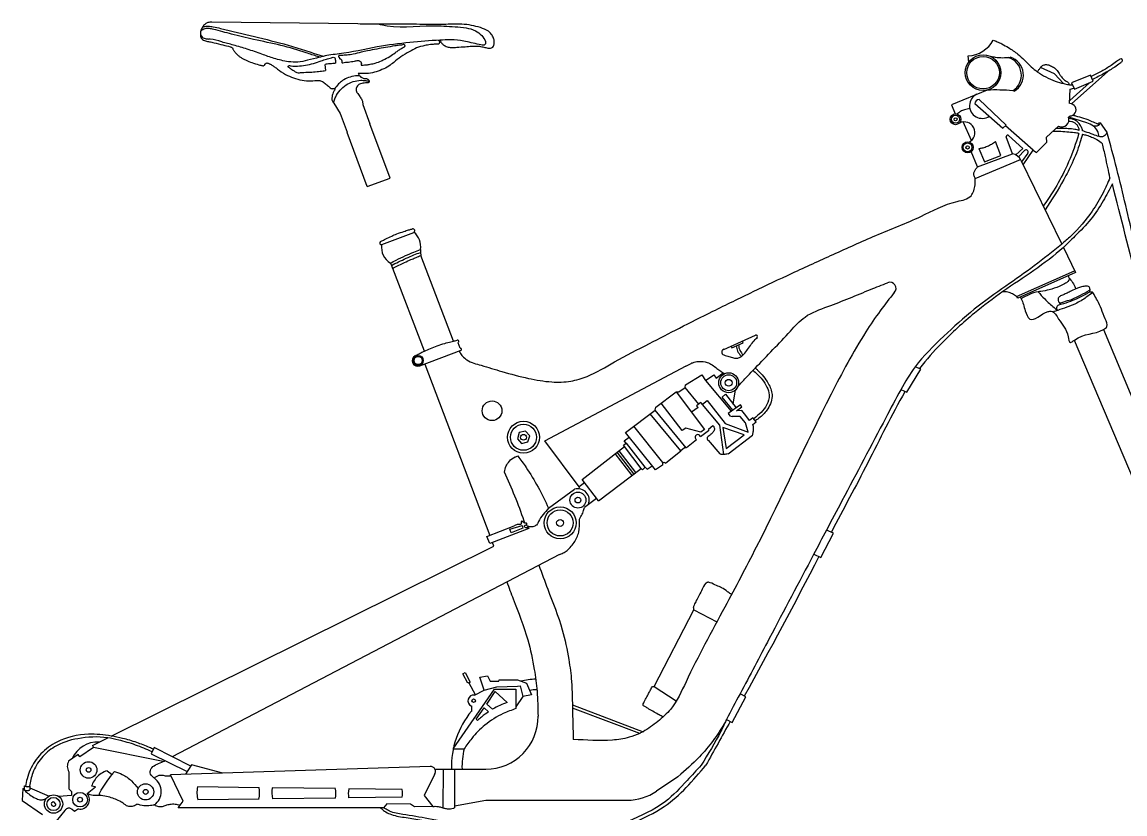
# Model space of a CAD drawing. Header units: millimetres. Extents: x -1429 to 1321, y -166 to 996.
# Drawn here: x -679 to 378, y 237 to 996 of the extents above; entities that cross this region are included whole.
import ezdxf

# ---------------------------------------------------------------- set-up
doc = ezdxf.new("R2010")
doc.units = ezdxf.units.MM
doc.layers.add('ceco.net 419 bike seat', color=7, linetype='Continuous')
doc.layers.add('ceco.net 419 frame', color=7, linetype='Continuous')

msp = doc.modelspace()

# ---------------------------------------------------------------- linework, layer by layer
at = {"layer": 'ceco.net 419 bike seat'}
for p, q in [((-348.3, 838.4), (-367.6, 890.1)), ((-326.3, 846.4), (-345.7, 898.4)), ((-348.3, 838.4), (-326.3, 846.4))]:
    msp.add_line(p, q, dxfattribs=at)
for points in [[(-357.5, 994.1), (-497.2, 996)], [(-388.9, 955.3), (-388.3, 949.4)], [(-380.5, 918.2), (-374.4, 908.3), (-367.7, 890.4)], [(-352.6, 916.8), (-345.7, 898.4)]]:
    msp.add_lwpolyline(points, dxfattribs=at)
for points in [[(-497.2, 996), (-499.1, 995.8), (-501.1, 995.4), (-503.6, 994), (-505.2, 992.6), (-506.1, 991.5), (-507.3, 989.4), (-508.2, 987), (-508.3, 985.1), (-507.9, 983.7), (-506.7, 981.6), (-504.7, 980.5), (-500.6, 979.6)], [(-278.8, 978.6), (-278.2, 977.5), (-277.1, 975.9), (-275.2, 974.1), (-271.6, 972.2), (-268, 971.6), (-262.5, 971.8), (-254.3, 972.3), (-247.9, 972.8), (-243, 972.9), (-238.6, 972.3), (-234.7, 971.4), (-232.7, 971), (-229.3, 971.1), (-227.8, 971.9), (-226.9, 973.6), (-226.5, 976.5), (-227, 979.6), (-228.7, 983.4), (-232.2, 987.1), (-239.9, 990.6), (-248.3, 992.8), (-257.7, 993.8), (-275.3, 993.7), (-291.7, 993.7), (-316.5, 993.9), (-339.5, 994), (-357.5, 994.1)], [(-508.2, 984.6), (-508.3, 984), (-508.3, 983.1), (-507.9, 981.6), (-506.9, 979.8), (-505.4, 978.6), (-503.5, 977.8), (-499.6, 977.1), (-495.2, 976.1), (-486.7, 974), (-479.8, 972.2), (-478.9, 971.9), (-478.3, 971.7), (-477.8, 971.3), (-477.5, 970.9), (-477.2, 970.3), (-477.1, 969.9), (-476.9, 969.5), (-476.3, 968.6), (-475.4, 967.3), (-473.6, 965.4), (-472, 963.9), (-470, 962.3), (-467.3, 960.6), (-464.5, 959.3), (-459, 957.1), (-452.2, 955), (-450.2, 954.5), (-449.4, 954.3), (-448.5, 954.1), (-447.8, 954.1), (-447, 954.5), (-446.6, 954.9), (-446.4, 955.5), (-445.9, 956), (-445.3, 956.5), (-444.4, 956.7), (-443.4, 956.5), (-442.3, 956), (-441.3, 955.5), (-439.9, 954.7), (-437.2, 953), (-434.4, 950.8), (-426.8, 945.8), (-419.1, 942.4), (-410.8, 940.3), (-402.5, 939.6), (-394.8, 939.9), (-391.3, 938.9), (-387.9, 936.3), (-384.8, 933.7), (-382.9, 932.3), (-382, 932.1), (-381.1, 932.1), (-380.6, 932.3), (-380, 932.2), (-379.7, 931.9), (-379.5, 931.4), (-379.5, 930.9), (-380.3, 929.6), (-381.4, 927.2), (-382.1, 924), (-382, 920.7), (-380.5, 918.2)], [(-394, 962.2), (-395.8, 962.8), (-406.9, 966.5), (-431.1, 973.5), (-457.3, 979.3), (-478.4, 984.3), (-495.5, 988.9), (-499.7, 989.7), (-502.9, 989.8), (-505.1, 989.1), (-506.9, 988.1), (-508.2, 987)], [(-506.2, 991.4), (-504.7, 991.7), (-500.7, 992), (-496.1, 991.5), (-488.9, 989.8), (-424.3, 973.8), (-390.7, 963.1)], [(-354.2, 954.7), (-354, 956.1), (-354.3, 957.2), (-355, 958.2), (-356, 958.8), (-357, 959), (-358.8, 958.8), (-360.7, 958.5), (-366.4, 957.6), (-371.6, 956.9), (-372.1, 956.8), (-372.5, 956.9), (-372.6, 957.3), (-372.7, 958.3), (-372.8, 959), (-373.1, 959.6), (-373.8, 960.4), (-374.5, 960.8), (-375, 961), (-375, 961.4), (-375.1, 962), (-375.5, 962.3), (-375.8, 962.7), (-375.7, 963.6), (-375.3, 963.9), (-374.5, 964), (-372.9, 964), (-367.7, 964.3), (-361.7, 965.2), (-354.2, 967), (-348.1, 968.3), (-339, 970.1), (-330.8, 971.6), (-322, 973.1), (-317.9, 973.7), (-314.5, 974.1), (-312.9, 974.3), (-312.3, 973.9), (-312.1, 973.3), (-312.2, 972.7), (-312.7, 972.2), (-314.4, 971.3), (-317.5, 969.4), (-320.5, 967.3), (-325.3, 963.9), (-331.4, 960.4), (-334.8, 958.8), (-340.6, 956.6), (-345.4, 955.5), (-349.2, 954.9), (-351.1, 954.8), (-353.2, 954.7), (-354.2, 954.7)], [(-280.2, 978.5), (-279.6, 978.2), (-279.1, 977.5), (-278.9, 976.8), (-279.1, 976), (-279.5, 975.3), (-280, 974.9), (-280.6, 974.7), (-281.8, 974.7), (-284.3, 974.6), (-287.8, 974.3), (-293.2, 973.4), (-301, 971.1), (-308.1, 967.5), (-316, 962.5), (-322.9, 957.3), (-327.7, 953.7), (-334.2, 950.3), (-341.5, 947.8), (-349, 946.6), (-354.1, 946.5), (-356.9, 946.5)], [(-421.6, 951.1), (-422.6, 951.7), (-423.4, 952.3), (-423.8, 952.5), (-424, 952.9), (-424.1, 953.3), (-423.9, 953.8), (-423.5, 954.1), (-422.8, 954.2), (-421.3, 954), (-415.3, 953.7), (-407.5, 954.6), (-399.8, 956.3), (-392.5, 958.7), (-387.5, 960.4), (-382.7, 961.8), (-380.9, 962.2), (-379.5, 961.6), (-379.1, 960.1), (-378.8, 958), (-378.8, 957.2), (-378.8, 956.8), (-379.1, 956.4), (-379.5, 956.2), (-381.3, 956.1), (-383.9, 955.9), (-386.8, 955.6), (-388.8, 955.3)], [(-421.6, 951.1), (-419.8, 949.9), (-418.5, 949.1), (-417.3, 948.3), (-415.7, 947.6), (-411.1, 947.6), (-403.1, 947.9), (-396.5, 948.4), (-390.7, 949.1), (-388.3, 949.4)], [(-355.7, 944.4), (-359.6, 944.3), (-366.3, 942.7), (-372.1, 939.8), (-375.9, 936.6), (-379.7, 931.9)], [(-380.5, 918.2), (-379.9, 920.5), (-378.6, 924.1), (-374.4, 930.5), (-368.6, 935.6), (-361.7, 938.8), (-354.6, 940.1), (-349.7, 939.8), (-346.5, 939.2)]]:
    msp.add_spline(points, degree=3, dxfattribs=at)
for points, knots in [([(-336.9, 994), (-336.3, 993.8), (-319.8, 989.5), (-294.8, 993.6), (-267.7, 991.7), (-254, 990.7), (-244.8, 988.4), (-238.5, 983.4), (-235.5, 979), (-234.8, 976.1), (-235, 975), (-235.5, 974.3), (-236.2, 973.8), (-237.1, 973.6), (-238.7, 974.1), (-242.6, 974.7), (-248.5, 976.1), (-257.4, 978.2), (-267.6, 979.2), (-284.8, 978.3), (-308.4, 976.6), (-340.7, 972.3), (-368, 965.7), (-386.9, 964.3), (-396.7, 961.3), (-404.9, 959.8), (-414.7, 956.9), (-425.7, 958), (-437.2, 960.6), (-450.1, 965.6), (-463, 969.9), (-475.9, 973.9), (-487.8, 976.6), (-495.7, 979.7), (-500.1, 979.6), (-500.6, 979.6)], [6.099771, 6.099771, 6.099771, 6.099771, 7.822769, 57.58382, 78.963746, 89.639663, 98.984618, 106.585847, 113.309965, 114.571221, 115.534295, 116.369539, 117.225741, 117.905083, 119.16835, 122.07394, 129.984728, 137.240291, 149.625431, 160.339619, 189.023922, 220.575548, 257.84914, 273.348755, 276.874774, 288.543315, 298.35269, 307.321164, 321.342276, 333.664822, 348.55827, 362.214282, 374.008245, 385.537693, 387.063943, 387.063943, 387.063943, 387.063943]), ([(-356.9, 946.5), (-356.8, 946.3), (-356.5, 945.7), (-356, 944.8), (-355.1, 943.7), (-353.8, 942.7), (-352.2, 942), (-350.7, 941.7), (-349.2, 941.8), (-348.1, 941.4), (-347.4, 940.8), (-346.9, 940.2), (-346.7, 939.7), (-346.5, 939.2), (-346.5, 938.6), (-346.8, 938.1), (-347.2, 937.7), (-347.9, 937.6), (-349.3, 937.7), (-351.2, 937.5), (-353.6, 937.1), (-355.7, 936.6), (-357.3, 935.4), (-358.4, 934), (-359.1, 932.3), (-359.1, 930.8), (-358.8, 929.5), (-358.3, 928.4), (-357.3, 927.2), (-356.2, 925.6), (-355, 923.9), (-353.9, 922.1), (-353, 920.5), (-352.7, 918.9), (-352.7, 917.9), (-352.7, 917.2), (-352.6, 916.9), (-352.6, 916.8)], [0, 0, 0, 0, 0.841302, 1.9258, 3.121709, 5.08245, 6.639315, 8.218659, 9.853766, 10.83578, 11.741878, 12.654276, 13.108213, 13.590161, 14.191288, 14.790485, 15.303644, 15.750377, 16.917751, 19.3905, 21.721761, 24.069458, 25.752423, 27.687217, 29.389007, 31.124425, 32.139498, 33.242372, 34.744394, 36.941968, 39.014952, 40.922402, 43.259083, 44.628129, 45.664323, 46.274237, 46.568122, 46.568122, 46.568122, 46.568122])]:
    msp.add_open_spline(points, degree=3, knots=knots, dxfattribs=at)
at = {"layer": 'ceco.net 419 frame'}
for p, q in [((228.3, 957.5), (227.9, 963.5)), ((310.5, 946.2), (297.2, 952.5)), ((319.3, 937), (310.5, 946.2)), ((264.4, 897.1), (238.3, 921.6)), ((234.3, 917.7), (260.9, 894.2)), ((324.1, 904.8), (325.2, 905.8)), ((260.9, 894.2), (264.4, 897.1)), ((302.8, 885.6), (314.5, 896.1)), ((270.3, 869.5), (264.4, 886)), ((293.4, 870.8), (303.2, 880.7)), ((303.2, 880.7), (302.8, 885.6)), ((290.1, 873), (293.4, 870.8)), ((319.1, 779.9), (330.7, 755.8)), ((330.7, 755.8), (275.5, 731.3)), ((344, 738.9), (344.6, 739.3)), ((-6.5, 682.1), (23.8, 695.6)), ((-178.1, 594.5), (-42.5, 666.2)), ((-21.2, 603.9), (-28.8, 598.1)), ((-16.9, 608.9), (-21.3, 605.3)), ((-21.3, 605.3), (-21.2, 603.9)), ((-145.3, 550.2), (-178.1, 594.5)), ((-72.1, 566.7), (-100.8, 602.5)), ((-32.5, 595.3), (-42.3, 587.8)), ((-21.6, 594.9), (-10.4, 581.8)), ((-62.5, 573), (-47.6, 584.7)), ((-44.1, 587.7), (-47.6, 584.7)), ((-42.4, 587.7), (-44.1, 587.7)), ((-65.1, 571.2), (-72.1, 566.7)), ((-126.6, 536.7), (-85.7, 567.9)), ((-85.7, 567.9), (-84.4, 566.7)), ((-84.4, 566.7), (-82, 569.2)), ((-82, 569.2), (-79.8, 567.1)), ((-79.8, 567.1), (-75, 570.4)), ((-145.3, 550.2), (-145.4, 548.4)), ((-140, 554.2), (-145.3, 550.2)), ((-126.6, 536.7), (-142.4, 557.2)), ((-174.5, 529.7), (-149.6, 547.9)), ((-128.5, 539.2), (-140.1, 530.6)), ((-233.7, 502.6), (-207.6, 513)), ((-193.5, 510.3), (-230.7, 495.8)), ((-194, 511.7), (-193.5, 510.3)), ((-230.7, 495.8), (-233.7, 502.6)), ((-164.1, 485.5), (-535.3, 291.4)), ((-73.2, 358.9), (-35.3, 432.3)), ((-35.3, 432.4), (-35.3, 432.4)), ((-256.8, 371), (-254.4, 372.3)), ((-252, 361.9), (-256.8, 371)), ((-254.4, 372.3), (-249.6, 363.1)), ((-249.6, 363.1), (-252, 361.9)), ((-250.9, 362.4), (-245, 351)), ((-240.3, 367.9), (-233.1, 369.1)), ((-236.3, 355.4), (-240.3, 367.9)), ((-233.1, 369.1), (-230.4, 363.8)), ((-230.4, 363.8), (-222.2, 363.9)), ((-222.2, 363.9), (-221.7, 365.3)), ((-221.7, 365.3), (-204.4, 365.3)), ((-204.4, 365.3), (-195.5, 362)), ((-195.5, 362), (-191, 350.8)), ((-266, 299.1), (-226.3, 356.3)), ((-245.6, 350.6), (-236.3, 355.4)), ((-236.3, 355.4), (-224.2, 358.6)), ((-233.8, 342), (-225.6, 353.9)), ((-226.3, 356.3), (-205.9, 356.4)), ((-214.1, 343.6), (-225.6, 353.9)), ((-224.2, 358.6), (-204.2, 359)), ((-205.9, 356.4), (-205.8, 337.6)), ((-199.1, 349.1), (-205.8, 339.2)), ((-204.2, 359), (-201.8, 359.4)), ((-201.8, 359.4), (-199.1, 349.1)), ((-191, 350.8), (-199.1, 349.1)), ((-248.5, 340.2), (-248.5, 334.8)), ((-243.9, 327.4), (-236.3, 338.4)), ((-232, 334.6), (-236.3, 338.4)), ((-228.2, 337), (-233.8, 342)), ((-205.8, 339.2), (-205.8, 337.6)), ((-242.6, 326.2), (-243.9, 327.4)), ((-266, 299.1), (-255.4, 299.1)), ((-288, 282.2), (-537, 274.2)), ((-283.3, 279.5), (-234.5, 279.6)), ((-275.7, 279.4), (-275.8, 242.6)), ((-264.6, 279.4), (-264.6, 242.5)), ((-50.4, 272.3), (-71, 258.4)), ((-678.5, 261.1), (-679.3, 249.6)), ((-678.5, 261.1), (-677.1, 261.3)), ((-452, 261.8), (-511, 262.5)), ((-378.7, 260.9), (-439.5, 261.6)), ((-314.8, 260.1), (-366, 260.7)), ((-649, 248.2), (-647, 245.6)), ((-452.1, 250.8), (-510.9, 250)), ((-378.8, 251.9), (-439.3, 251)), ((-314.7, 252.8), (-366.1, 252.1)), ((-264.6, 244.3), (-234.6, 249.8)), ((-234.6, 249.8), (-99, 249.8))]:
    msp.add_line(p, q, dxfattribs=at)
for points in [[(361.6, 948.6), (326.9, 917.5)], [(327, 937.6), (329.7, 931.5), (347.6, 939.3), (345.1, 945), (327, 937.6)], [(246.1, 930.8), (211.8, 916.7)], [(325.1, 917.7), (325.6, 931.6), (329.2, 932.7)], [(344, 937.7), (325.2, 920.7)], [(211.8, 916.7), (215.2, 907.9)], [(230.9, 882.5), (222.9, 900.2)], [(341.5, 899.4), (324.4, 904.6)], [(360.9, 890.6), (354.6, 899.2)], [(280.5, 858.9), (290.1, 873), (263.5, 896.4)], [(238.2, 874.7), (243.6, 862), (259.1, 867.9), (253.9, 881.4)], [(266.6, 887.1), (280.2, 874.6), (273.5, 868.6)], [(236.9, 857.1), (230.7, 871.7)], [(236.9, 857.1), (270.3, 869.5)], [(281.9, 872.8), (276.1, 866.7)], [(285, 870.3), (279, 862)], [(234.5, 846), (278, 864.2)], [(278.4, 863.4), (317.5, 782.9)], [(-334.2, 782.6), (-303.8, 794.3)], [(-297.3, 777.8), (-297.3, 775.1), (-296.9, 772.1)], [(-265.5, 690.1), (-296.9, 772.1)], [(-326.1, 764.8), (-325.1, 762.5), (-324, 759.7)], [(-293.5, 680.4), (-323.9, 759.8)], [(274.1, 732.7), (329.9, 757.4)], [(357.6, 701.1), (412.9, 569.1)], [(-259.1, 683.1), (-261.3, 688.5)], [(0.6, 685.2), (1.2, 683.7), (12.2, 688.3), (11.4, 690.1)], [(329.5, 690.9), (385.9, 557.6)], [(-298, 666.2), (-258.4, 681.2)], [(-293.2, 668), (-230.9, 503.7)], [(-100.8, 602.5), (-72.3, 623.9), (-71.5, 626.7), (-52.2, 641.3), (-49.7, 641.5), (-43.6, 645.6), (-43.2, 648), (-27.6, 657.8), (-24.1, 652.3), (-15.9, 657.7), (-13.8, 654.4), (-7, 659.7)], [(163.2, 643.5), (168.9, 640.9), (182.5, 663.1), (176.9, 665.3)], [(-30.5, 629.7), (-43.6, 645.6)], [(-24.1, 652.3), (0.6, 622.7)], [(-52.2, 641.3), (-24.9, 605.3), (-28.5, 602.6), (-42.8, 606.4), (-46.5, 604.2), (-66.4, 630.5)], [(2.1, 623.8), (-8.1, 636.3), (-4.7, 639.1), (5.5, 626.1)], [(2.6, 629.7), (4.9, 643.3)], [(-42.4, 587.7), (-72.3, 623.9)], [(-6.4, 581.3), (-10.4, 609.4), (-28.5, 631.3), (-32.5, 628), (-31.2, 626.5), (-37.4, 621.8)], [(-27, 629.6), (-22.3, 633), (-5.3, 610.9), (17, 602.8), (14.4, 611.6), (9.1, 617.8), (1.4, 617.8)], [(21.4, 610.1), (24.6, 612.6), (21.5, 616.6), (18.2, 614), (14.6, 618.7), (10.7, 623.6), (5.6, 623.3), (10.9, 626.9), (9.6, 628.8), (-2.4, 620.7), (-0.7, 618.3), (1.4, 617.8)], [(-47.6, 584.7), (-77.2, 620.2)], [(-64.9, 573.6), (-92.8, 608.5)], [(-4.1, 587), (13, 600.2), (-7.4, 607.3), (-4.1, 587)], [(-142.4, 557.2), (-101.6, 589.1), (-102.5, 590.2), (-100.1, 592.1), (-101.9, 594.4), (-97.2, 598)], [(-2.4, 581.8), (21.1, 599.7)], [(-94.2, 561.3), (-110.5, 582.1)], [(-92.6, 562.6), (-108.8, 583.4)], [(-90.7, 564.1), (-106.9, 584.9)], [(-85.6, 567.9), (-101.6, 589.1)], [(-100.1, 592.1), (-82.2, 569.1)], [(-211.5, 509.7), (-199.9, 513.3), (-199.2, 510.5), (-210.4, 506.2), (-211.5, 509.7)], [(79.9, 485.8), (86.5, 482.6), (98.6, 506), (91.9, 508.7)], [(-593.7, 311.3), (-226.9, 493.3), (-228.3, 496.8)], [(-35.3, 432.3), (-13.1, 420.9)], [(-73.2, 358.9), (-52, 345.1)], [(-3.8, 327.2), (1.6, 324.4), (14.7, 348.8), (9.1, 351.8)], [(-151.5, 341.4), (-83.9, 315.5)], [(-87.1, 313.9), (-151.5, 338.1)], [(-611.9, 302.3), (-597.2, 309.6)], [(-610.9, 300.3), (-624, 291.4)], [(-611.9, 302.3), (-610.9, 300.3)], [(-544, 286.8), (-610.9, 300.3)], [(-517.6, 282.3), (-552.6, 300.3), (-555.6, 294.4), (-521, 277.2)], [(-625.5, 293.6), (-634.7, 287.3)], [(-624, 291.4), (-625.5, 293.6)], [(-634.4, 276.9), (-634.4, 271.4)], [(-597.7, 278.1), (-593, 274.5)], [(-486.8, 275.8), (-516.7, 283.8), (-522.6, 274.7)], [(-634.4, 271.4), (-634.3, 260.7)], [(-536.4, 273), (-541.7, 272.7)], [(-283.9, 274.3), (-293.9, 254.2), (-285.6, 243.8), (-303, 243.3), (-306.8, 246.1), (-329.6, 246.4), (-332.6, 242.6), (-529.7, 242.4), (-524.9, 248.9), (-537, 274.2)], [(-677.1, 259.5), (-677.1, 263.5)], [(-671.8, 263.3), (-671.8, 259.7)], [(-671.8, 261.5), (-653.3, 253.8)], [(-631.8, 254.4), (-643.9, 253.2)], [(-634.3, 260.7), (-632, 258.3)], [(-632, 258.3), (-631.8, 254.4)], [(-616.8, 256.1), (-609, 262.7)], [(-609, 262.7), (-612.7, 263.3)], [(-679.3, 249.6), (-659.7, 236)], [(-638.3, 240), (-646.7, 229.8)], [(-629.1, 238.9), (-631.4, 241)], [(-625.3, 241.4), (-629.1, 238.9)]]:
    msp.add_lwpolyline(points, dxfattribs=at)
msp.add_lwpolyline([(-194.3, 593.3), (-192.5, 599.1), (-196.6, 603.7), (-202.6, 602.3), (-204.4, 596.4), (-200.3, 591.9)], close=True, dxfattribs=at)
for centre, radius in [((242.1, 947.4), 17.1), ((242.1, 947.4), 15.6), ((215.7, 902.7), 5.23), ((215.7, 902.7), 3.84), ((215.7, 902.7), 1.44), ((227.3, 875.8), 5.34), ((227.3, 875.8), 4.19), ((227.3, 875.8), 1.61), ((-299.5, 671.4), 4.83), ((-299.5, 671.4), 3.91), ((-1.8, 650.1), 9.56), ((-1.8, 650.1), 7.62), ((-1.8, 650.1), 3.23), ((-228.7, 623.2), 9.44), ((-198.5, 597.8), 15.3), ((-198.5, 597.8), 12.5), ((-198.5, 597.8), 2.81), ((-146.3, 537.6), 7.65), ((-146.3, 537.6), 2.78), ((-163.4, 515.7), 15.3), ((-163.4, 515.7), 12.5), ((-163.4, 515.7), 3.33), ((-246.3, 345.2), 1.73), ((-615.5, 278.8), 7.94), ((-615.5, 278.8), 2.21), ((-560.9, 257.8), 7.8), ((-649.1, 246.1), 8.79), ((-623.7, 250.3), 7.01), ((-560.8, 257.8), 2.38), ((-649.1, 246.1), 6.31), ((-623.7, 250.3), 2.28)]:
    msp.add_circle(centre, radius, dxfattribs=at)
for centre, radius, start, end in [((226.3, 992.6), 29.1, 273.2772, 331.3918), ((260.9, 945), 17.9, 302.8115, 72.4837), ((263, 945.1), 17.8, 300.6175, 73.1436), ((374.2, 959.1), 1.63, 315.9781, 125.4088), ((241.2, 915.7), 12.1, 115.1643, 304.3014), ((238.4, 917.5), 4.12, 92.2151, 176.9387), ((325.4, 911.8), 5.91, 268.4623, 92.3831), ((224.1, 890), 10.2, 297.1813, 116.0838), ((317.5, 902.4), 6.98, 244.0307, 20.1705), ((265.7, 886.2), 1.32, 43.4281, 190.8455), ((268.9, 859.3), 10.3, 23.3586, 82.0933), ((283.3, 871.4), 1.99, 328.1635, 135.5681), ((-304.5, 795.9), 1.76, 293.3758, 106.8458), ((-314.6, 780.9), 17.5, 350.0007, 50.9367), ((-334.8, 784.1), 1.62, 122.392, 292.9603), ((-317, 780), 17.7, 172.1013, 239.1182), ((152.9, 740.7), 5.76, 314.8759, 113.7606), ((-261.7, 689.7), 1.25, 288.9101, 109.4685), ((24.6, 694.5), 1.38, 318.1566, 125.3667), ((-258.8, 682.1), 0.99, 288.6147, 107.3755), ((-5.6, 679.5), 2.8, 109.6932, 249.492), ((-299.8, 671.2), 5.35, 117.9623, 290.3139), ((-31.4, 597.7), 2.62, 10.1044, 244.8677), ((-63.8, 572.1), 1.59, 34.6336, 214.4963), ((-146.3, 537.6), 10.8, 337.3875, 107.6316), ((-183.4, 281.6), 84.3, 92.2567, 102.1084), ((-246.3, 345.2), 5.49, 83.2931, 245.914), ((-183.4, 281.6), 74.1, 91.6968, 97.1779), ((-183.4, 281.6), 84.3, 140.4882, 181.449), ((-234.6, 329.6), 50, 270.1071, 0.9041), ((-607.5, 280), 25.5, 85.4019, 157.7253), ((-183.4, 281.6), 74.1, 166.3626, 181.6346), ((-625.7, 282.4), 10.2, 151.0135, 212.0678), ((-287.8, 277.3), 4.94, 322.3526, 92.7677), ((-562, 258.1), 16.1, 306.6231, 53.1051), ((-623.7, 250.3), 9.04, 260.1969, 39.9442), ((-481.6, 256.6), 30, 168.5928, 192.6772), ((-481.6, 256.6), 30, 348.9808, 10.0144), ((-409.1, 256.8), 30.7, 171.0415, 190.9477), ((-409.1, 256.8), 30.7, 350.7103, 7.5657), ((-340.5, 256), 26, 169.62, 188.813), ((-340.5, 256), 26, 352.8451, 8.9872), ((-99, 299.8), 50, 270, 304.0947), ((-649.1, 246.1), 2.14, 87.2408, 346.188)]:
    msp.add_arc(centre, radius, start, end, dxfattribs=at)
for points in [[(251.8, 978.6), (255.5, 977.1), (260.2, 975), (266.6, 971.4), (275.4, 965.2), (281.9, 959.4), (288.3, 952.9), (294.1, 948.3), (302.2, 943.3), (311.3, 939.3), (319.4, 937), (324.2, 936), (327.9, 935.6)], [(249.3, 963), (253.8, 962.3), (260.8, 961.8), (268.2, 962.2)], [(294.1, 948.3), (295.7, 950.4), (297.2, 952.5), (299.2, 954.2), (302.1, 955.1), (305.9, 954.5), (309.7, 952.6), (313.1, 949.6), (315.8, 945.4), (317.8, 942.6), (320.9, 939.8), (322.9, 938.7), (324, 937.7), (324.3, 936.6), (324.2, 936)], [(373.3, 960.4), (373, 960.2), (372, 959.4), (370.1, 958.1), (364.9, 954.4), (355.9, 949), (345.6, 943.8)], [(375.4, 958), (375.1, 957.7), (374.1, 957), (372.3, 955.6), (367, 952), (358, 946.5), (346.9, 940.9)], [(272.1, 929.8), (270.6, 930), (246, 930.7)], [(229.4, 913), (224.2, 911.9), (220.6, 910.3), (217.1, 907.7)], [(334.4, 892.1), (333.7, 894.9), (332.3, 897.3), (329.9, 899.3), (327.2, 900.4), (324.2, 900.5)], [(337.5, 891.6), (337.3, 892.7), (336.8, 894.1), (335, 897.7), (331.9, 900.8), (327.2, 903), (324.4, 903.4)], [(353.3, 897.4), (352, 898), (346.8, 900.4), (338.8, 903.5), (331.1, 905.7), (327.9, 906.4)], [(353.3, 886.1), (352, 891.1), (348, 896.2), (341.5, 899.4)], [(352, 898), (352.7, 898.9), (354.2, 899.3), (354.6, 899.2)], [(334, 889.1), (331.7, 881.8), (321.1, 855.3), (309.6, 834.1), (299.7, 819.4)], [(337.3, 888.3), (335, 880.2), (327.5, 860.8), (319.5, 844.9), (301.5, 815.8)], [(334, 889.1), (329.7, 889.8), (322.4, 890.5), (314.9, 891), (308.8, 891)], [(334.4, 892.1), (330, 893), (323.8, 893.7), (317.9, 894), (312, 893.9)], [(337.3, 888.3), (341.2, 887.5), (346.2, 885.7), (351.2, 883.3), (356.7, 879.3)], [(360.9, 890.6), (360.5, 889.4), (359.7, 888), (357.8, 886.4), (355.6, 885.8), (353.3, 886.1), (347.7, 888.2), (340.1, 890.8), (337.5, 891.6)], [(427.3, 614.9), (422.6, 636.7), (387.2, 784.9), (370.3, 855.2), (360.9, 890.6)], [(238.2, 874.7), (242.1, 875.5), (246.2, 876.9), (250.4, 879), (253.9, 881.4)], [(363.7, 846.6), (361.7, 856.4), (359.4, 867), (356.7, 879.3)], [(-260.2, 680.5), (-259.4, 678.9), (-256.9, 675.6), (-252.7, 672), (-239.1, 666.8), (-219.3, 660.9), (-193.8, 654.3), (-171.4, 650.9), (-153.2, 651.6), (-137.6, 656.2), (-111.2, 670.1), (-77.8, 687.7), (-49.1, 702.5), (-17, 718.6), (21.8, 737.5), (59.2, 755.2), (98.4, 773.1), (139.4, 791.3), (182.4, 809.6), (217.3, 824), (230.6, 829.4), (233.2, 834.2), (234.4, 839.8), (234.4, 843), (234.4, 846.3), (233.3, 849.1), (233.6, 852), (234.8, 854.7), (236.9, 857.1)], [(363.7, 846.6), (357.1, 832.1), (346.7, 814.7), (326.3, 790.8), (317.3, 782.8), (264, 742.7), (233.7, 720.5), (204.4, 694.6), (176.9, 665.3), (163.2, 643.4), (148.8, 616.4), (106.8, 536.9), (91.9, 508.7), (79.6, 485.4), (37.1, 404.8), (9.1, 351.8), (-3.8, 327.1), (-9.2, 316.1), (-28.2, 283.3)], [(-335.7, 785.5), (-332.8, 786.9), (-330.6, 788), (-324.9, 790.7), (-319.9, 792.8), (-313.1, 795.2), (-308.8, 796.6), (-307.1, 797), (-306, 797.4), (-305, 797.6)], [(-325.1, 762.5), (-318.4, 766), (-310.9, 769.5), (-303.7, 772.6), (-297.3, 775.1)], [(-324, 759.7), (-322.4, 760.6), (-320, 761.8), (-312.6, 765.4), (-306.4, 768.2), (-302.3, 769.9), (-299.3, 771.2), (-296.9, 772.1)], [(323.6, 752.6), (324.5, 750.5), (325.2, 749.7), (328.7, 744.8), (331.1, 740.1)], [(7, 646.4), (14.8, 654.8), (21.6, 662), (23.8, 664.3), (57.4, 699.7), (71.4, 713.1), (93.4, 723.2), (134.3, 739.5), (150.6, 745.9)], [(324.5, 750.5), (324.6, 749.6), (323.5, 747.3), (320.2, 745), (315, 742.5), (305.6, 739.3), (297.5, 737.7), (294.8, 737.4), (278.7, 730.7)], [(157, 736.6), (143.5, 719.1), (129.7, 698.8), (96.4, 639.1), (24.6, 492.4), (-5.5, 435), (-42.7, 363.3), (-57.4, 337.2), (-69.8, 325.3), (-83.9, 315.5), (-87.1, 313.9), (-97.3, 310.1), (-105.2, 308.3), (-113.3, 307.4), (-150.8, 308.1)], [(275.5, 731.3), (274.1, 732.7), (272.1, 734.2), (268.2, 736.2), (263.3, 737.3), (261.1, 737.4)], [(277.8, 732.3), (278.6, 730.7), (282.6, 719.1), (286.8, 711.2), (304.4, 718.3), (307.5, 718.6), (314.5, 711.2), (323.7, 694.2), (325.8, 688.8), (329.7, 691), (357.6, 701.1), (360.9, 704), (359.3, 711.3), (351.8, 728.9), (348.5, 734.7), (347.3, 736.6), (346.4, 736.9), (345.2, 736.8), (344.3, 737.2)], [(294.8, 737.4), (301.2, 730.4), (310.3, 722.1), (313.6, 719.4)], [(344.3, 737.2), (341.5, 735.5), (333.8, 731.4), (326, 728.1), (316.7, 725.1), (314.4, 724.5), (313.2, 723.5), (312.6, 721.9), (312.9, 720.5), (313.6, 719.4)], [(-302.3, 675.9), (-300.4, 676.9), (-296.8, 678.9), (-293.5, 680.4), (-287.7, 682.9), (-281.3, 685.4), (-274, 687.8), (-268.1, 689.4), (-265.5, 690.1), (-264, 690.4), (-262.1, 690.9)], [(-6.5, 676.8), (-1.5, 675.1), (2.9, 674), (7, 673.8), (9.8, 675), (10.4, 675.4), (18.1, 684.6), (25.7, 693.6)], [(21.1, 599.7), (21.7, 603), (22.1, 606.4), (21.4, 610.1)], [(-2.4, 581.8), (-6.5, 581.3), (-9, 581.3), (-10.4, 581.8)], [(-216.8, 564.3), (-215.1, 570.3), (-212.1, 574.8), (-206.6, 578.9), (-203.9, 579.9)], [(-203.9, 579.9), (-196.1, 568.9), (-184.6, 550.1), (-174.5, 529.7)], [(-144.8, 519.4), (-143.4, 521.7), (-141.3, 526.4), (-140.1, 530.6)], [(-164.1, 485.5), (-160.5, 486.9), (-156.8, 489.3), (-153.7, 492.2), (-150, 496.8), (-147.3, 501.8), (-145.6, 506.7), (-144.8, 519.4)], [(-194, 511.7), (-194.6, 511.2), (-195.7, 511), (-196.9, 511.3), (-197.5, 512.1), (-197.5, 512.8), (-196.9, 513.5), (-196.1, 513.8), (-195.4, 514.3), (-195.2, 515), (-195.6, 515.5), (-196.4, 515.6), (-197.3, 515.6), (-198.3, 516), (-199.1, 516.7), (-199.7, 517.3), (-200.6, 517.1), (-200.9, 516.4), (-200.8, 515.6), (-200.9, 514.8), (-201.2, 514.3), (-202.6, 514.3), (-204.5, 514.1), (-207.6, 513)], [(-205.8, 337.6), (-217.9, 332.9), (-235.5, 321.8), (-248.2, 309), (-255.4, 299.1)], [(-3.8, 327.2), (-6.1, 323), (-16.7, 306.9), (-29.9, 291.3), (-50.4, 272.3)], [(-553.4, 298.7), (-557.1, 300.3), (-569.3, 305.1), (-582.9, 309.1), (-593.7, 311.3), (-615.6, 313), (-645.8, 305.6), (-661.2, 294.2), (-671.5, 278.8), (-674.5, 270.4), (-675.9, 263.1)], [(-554.7, 296.3), (-570.5, 302.7), (-586.6, 307.4), (-597.2, 309.6), (-625.9, 308.8), (-648.2, 300.9), (-660.6, 290.2), (-669, 275.9), (-672.1, 263.1)], [(-552.4, 271), (-553.5, 271.8), (-556, 274.7), (-556.4, 277.2), (-555.9, 279.5), (-555, 280.9), (-544, 286.8), (-542.2, 287.8)], [(-597.7, 278.1), (-603.4, 275.4), (-608.4, 270.9), (-611.7, 265.7), (-612.7, 263.3)], [(-569.2, 246.1), (-569.9, 245.5), (-571.5, 244.5), (-573.8, 243.8), (-576.9, 243.8), (-579, 244.5), (-581.3, 246.1), (-585.7, 248.8), (-596.6, 253), (-603.6, 254.2), (-604.2, 254.3), (-604.4, 254.4), (-604.7, 254.7), (-605, 255.1), (-605.2, 255.6), (-605.2, 256.1), (-604.8, 257), (-603.4, 259.3), (-593, 274.4), (-590.6, 277.4)], [(-590.6, 277.4), (-583.2, 274.5), (-574.3, 268.3), (-568, 260.9)], [(-335.7, 242.6), (-331.7, 239.3), (-326.8, 236.6), (-312.9, 233.4), (-298, 230.9), (-283.1, 228.1), (-264, 224.2), (-248.9, 220.9), (-233.4, 217.2), (-187.8, 211.6), (-174.6, 211.2), (-151.3, 212.4), (-120.8, 218.5), (-94.5, 227.8), (-63.5, 243.8), (-23.7, 283.3)], [(-28.2, 283.3), (-41.7, 268.7), (-62.4, 248.7), (-98.7, 229.3), (-117.1, 222), (-244.4, 222.4), (-262, 226.4), (-289.6, 232), (-314.3, 236.2), (-326.9, 239.3), (-331.4, 241.8), (-332.6, 242.5)], [(-541.7, 272.7), (-543.7, 273.4), (-547.3, 273.5), (-550.1, 272.6), (-552.4, 271)], [(-678.5, 261.1), (-677.9, 260.4), (-675.9, 258.3), (-671.9, 255), (-666.5, 251.8), (-662.1, 250.3), (-658.9, 250.4), (-656.4, 251.5), (-655.5, 252.1)], [(-677.1, 263.5), (-676.4, 263.2), (-675.9, 263.1), (-674.7, 262.8), (-673.6, 262.8), (-672.6, 263), (-672.1, 263.1), (-671.8, 263.3)], [(-677.1, 259.5), (-676.3, 259.3), (-674.8, 259), (-673.2, 259.2), (-672.2, 259.5), (-671.8, 259.7)], [(-527.9, 244.9), (-532.4, 245.8), (-537.7, 245.6), (-541.6, 244.7), (-545, 243.5), (-549, 243.6), (-551.3, 244.5), (-552.4, 245.2), (-553.4, 245.1), (-559, 244.4), (-565.9, 245.1), (-569.2, 246.1)], [(-631.4, 241), (-632.2, 241.6), (-633.5, 242), (-635.2, 242.1), (-636.2, 241.8), (-637.1, 241.2), (-637.8, 240.6), (-638.3, 240)]]:
    msp.add_spline(points, degree=3, dxfattribs=at)
for points, knots in [([(354.6, 899.2), (354.4, 898.9), (354.1, 898.2), (353.2, 897.2), (351.9, 896.4), (350.4, 895.9), (349.1, 896), (348.4, 896.1), (348.1, 896.2)], [0, 0, 0, 0, 1.275849, 2.280634, 3.889721, 5.781857, 6.967525, 7.90653, 7.90653, 7.90653, 7.90653]), ([(366.1, 840.8), (363.3, 835.3), (357.2, 823.6), (345.7, 806.1), (331.8, 792.2), (305.8, 766.4), (270.9, 745.3), (231.2, 715.4), (204.4, 690.9), (187.5, 672.3), (181.2, 663.7), (181.2, 663.7)], [0, 0, 0, 0, 18.455389, 39.687851, 62.218044, 77.494576, 149.368095, 183.574147, 226.459546, 258.216792, 258.457507, 258.457507, 258.457507, 258.457507]), ([(411.3, 649), (411.4, 651.1), (411.3, 659.1), (405, 680.8), (399.7, 710.2), (385, 766.1), (374.3, 808.2), (366.1, 840.8)], [4.596491, 4.596491, 4.596491, 4.596491, 10.893617, 28.715648, 71.527672, 100.893501, 201.811552, 201.811552, 201.811552, 201.811552]), ([(-326.1, 764.8), (-324.3, 765.8), (-319.5, 768.3), (-312, 771.9), (-304.2, 775.2), (-299.4, 777), (-297.3, 777.8)], [0, 0, 0, 0, 6.209036, 16.162867, 24.946287, 31.611977, 31.611977, 31.611977, 31.611977]), ([(344.3, 737.2), (344.5, 737.6), (344.6, 738.3), (344.7, 739.6), (344.5, 740.8), (343.8, 742.2), (341.6, 743.1), (338.5, 742.4), (334.7, 741.7), (330.3, 739.8), (326.1, 737.7), (321.8, 735.7), (318.8, 734.3), (316.6, 733.4), (315, 732.6), (314.2, 731.3), (313.9, 729.8), (314.2, 728.5), (314.8, 727.4), (316, 726.2), (319.6, 728.1), (326.1, 729.3), (335.1, 733.6), (341.3, 737.2), (344, 738.9)], [0, 0, 0, 0, 1.4318, 2.158696, 3.788347, 5.170114, 6.627137, 10.289243, 14.557305, 18.307204, 24.440056, 28.63221, 32.435908, 34.531739, 35.954215, 37.583323, 38.98847, 40.361145, 41.484335, 42.93544, 44.673958, 52.110867, 63.989438, 73.633751, 73.633751, 73.633751, 73.633751]), ([(347.3, 736.5), (345.2, 735), (340, 731), (329.1, 724.5), (317.9, 721), (310.7, 718.4), (309.3, 717.9)], [0, 0, 0, 0, 7.636423, 19.72321, 37.934321, 42.583571, 42.583571, 42.583571, 42.583571]), ([(316.7, 725.1), (316.2, 725.3), (315.6, 725.6), (315.8, 726.3), (315.9, 726.6)], [1.48192, 1.48192, 1.48192, 1.48192, 2.947678, 3.816962, 3.816962, 3.816962, 3.816962]), ([(5.5, 685.5), (5.7, 684.7), (6, 682.1), (7.5, 678.7), (9.4, 676.4), (10.2, 675.5), (10.3, 675.4)], [0, 0, 0, 0, 2.486841, 7.937729, 10.68639, 11.407943, 11.407943, 11.407943, 11.407943]), ([(7.6, 686.4), (7.7, 685.5), (8.1, 682.7), (9.8, 679.5), (11.4, 677.3), (11.8, 676.7)], [0, 0, 0, 0, 2.704301, 8.263438, 10.694463, 10.694463, 10.694463, 10.694463]), ([(-42.9, 666), (-41.2, 666.9), (-38.6, 668.4), (-34.3, 670.2), (-29.1, 670.8), (-21, 670.1), (-13.7, 664.2), (-8.2, 660.4), (-5.8, 658.8)], [0, 0, 0, 0, 5.858632, 9.042848, 14.035979, 21.420159, 32.553492, 41.29612, 41.29612, 41.29612, 41.29612]), ([(21.6, 662), (21.9, 661.7), (24.8, 658.8), (30.2, 654.3), (35, 646.3), (38, 637.8), (35.3, 628.7), (29.3, 621.4), (24.7, 617.5), (22.3, 615.6)], [28.876653, 28.876653, 28.876653, 28.876653, 30.06629, 41.202542, 49.86189, 57.631829, 67.694406, 76.499283, 85.737762, 85.737762, 85.737762, 85.737762]), ([(23.8, 664.3), (24.5, 663.6), (29.2, 659.1), (35.9, 651.4), (41.5, 637.9), (36.9, 625.4), (29.9, 617.9), (25.3, 614.7), (23.7, 613.7)], [27.878368, 27.878368, 27.878368, 27.878368, 30.944372, 47.204874, 58.554241, 72.786138, 83.77657, 89.354723, 89.354723, 89.354723, 89.354723]), ([(167.2, 641.6), (167.2, 641.6), (154.4, 619.2), (132.3, 573.5), (108.2, 528.9), (96.7, 506.7)], [284.535067, 284.535067, 284.535067, 284.535067, 284.775285, 361.761477, 436.7535, 436.7535, 436.7535, 436.7535]), ([(-16.9, 608.9), (-16.8, 608.7), (-16.3, 608.4), (-15.8, 607.5), (-15.4, 606.1), (-15.7, 603.9), (-17.6, 601.9), (-19.6, 599.9), (-21.1, 598.7), (-22.1, 598), (-22.6, 597), (-22.4, 595.9), (-21.9, 595.3), (-21.6, 595), (-21.6, 594.9)], [0, 0, 0, 0, 0.663417, 1.679351, 3.13711, 4.716695, 8.215067, 11.077516, 13.124649, 13.963737, 14.912178, 16.126368, 17.141204, 17.378199, 17.378199, 17.378199, 17.378199]), ([(-197.4, 515.6), (-197.6, 516.2), (-202.9, 533.3), (-210, 549), (-216.8, 564.3)], [32.960993, 32.960993, 32.960993, 32.960993, 34.683791, 85.316832, 85.316832, 85.316832, 85.316832]), ([(-174.5, 529.7), (-176.3, 527.8), (-179.9, 523.8), (-183.5, 518.6), (-185.4, 513.9), (-188.7, 511.9), (-192.3, 511.6), (-194.8, 512.7), (-195.8, 513.5), (-196.1, 513.8)], [0, 0, 0, 0, 8.009861, 16.02214, 18.96642, 22.791499, 26.777718, 29.544345, 30.661882, 30.661882, 30.661882, 30.661882]), ([(-183.8, 475.2), (-181, 467.6), (-173.4, 446.9), (-161.6, 417.4), (-155.2, 387.3), (-151.8, 361.4), (-151.6, 333.2), (-150.9, 312.1), (-150.8, 308.1)], [2.517484, 2.517484, 2.517484, 2.517484, 26.961907, 68.593623, 97.637457, 118.763904, 146.962958, 182.117551, 182.117551, 182.117551, 182.117551]), ([(-214.5, 459.2), (-212.5, 453.7), (-205.6, 435.2), (-194.7, 407.8), (-188.3, 377.8), (-185, 353.3), (-184.8, 338.3), (-184.6, 330.3)], [9.393524, 9.393524, 9.393524, 9.393524, 26.961907, 68.593623, 97.637457, 118.763904, 142.580192, 142.580192, 142.580192, 142.580192]), ([(0.9, 447.1), (0.7, 447.2), (-0.6, 448.1), (-3.8, 450.3), (-8, 453.5), (-13.9, 455.8), (-17.9, 457.9), (-20.9, 458.8), (-22, 458.7), (-22.7, 458.5), (-23.4, 458.1), (-25.3, 456.1), (-27.2, 451.9), (-30, 446.5), (-32.7, 441.4), (-34.6, 437.9), (-35.5, 435.7), (-35.7, 434.8), (-35.7, 434.1), (-35.5, 433.4), (-35.6, 432.9), (-35.4, 432.4), (-35.3, 432.3)], [0.930309, 0.930309, 0.930309, 0.930309, 1.78873, 5.653097, 12.408698, 17.719657, 24.360087, 26.165164, 26.812524, 27.555265, 28.498513, 29.306755, 35.553119, 42.021814, 47.804195, 52.669546, 54.180438, 54.858979, 55.496523, 56.300245, 56.84082, 57.220528, 57.220528, 57.220528, 57.220528]), ([(-64.7, 329.6), (-65, 329.8), (-66.5, 330.7), (-69.9, 332.3), (-74.5, 335), (-78.8, 337.5), (-81.6, 339.4), (-83.3, 340.2), (-84, 341.2), (-83.6, 342.7), (-82.1, 345.1), (-80.3, 348.7), (-78.2, 353), (-76.4, 355.9), (-75.6, 358.8), (-74, 359), (-73.2, 358.9)], [0.908799, 0.908799, 0.908799, 0.908799, 1.967774, 6.157717, 12.172567, 17.865039, 21.088056, 22.377794, 23.401971, 24.44329, 26.538737, 32.016857, 36.623926, 40.647083, 42.705408, 44.806609, 44.806609, 44.806609, 44.806609]), ([(-214.1, 343.6), (-216.5, 342.7), (-221.3, 340.8), (-225.9, 338.3), (-228.2, 337)], [5.38076, 5.38076, 5.38076, 5.38076, 12.938323, 20.944319, 20.944319, 20.944319, 20.944319]), ([(-232, 334.6), (-234.3, 333), (-238, 330.3), (-241.4, 327.3), (-242.6, 326.2)], [25.459005, 25.459005, 25.459005, 25.459005, 33.784133, 38.949119, 38.949119, 38.949119, 38.949119]), ([(-616.8, 256.1), (-616.5, 256), (-615.6, 255.8), (-612.8, 254.9), (-609.4, 254.4), (-606.2, 254.5), (-605, 254.6), (-604.7, 254.6)], [0, 0, 0, 0, 1.082509, 2.724141, 8.682572, 11.384306, 12.300176, 12.300176, 12.300176, 12.300176]), ([(-285.5, 243.8), (-284.7, 243.9), (-283, 244), (-280.1, 243.8), (-277.6, 243.2), (-275.1, 242.3), (-272.4, 241.5), (-269, 241.4), (-266.3, 241.9), (-265, 242.4), (-264.6, 242.5)], [0, 0, 0, 0, 2.351163, 5.233531, 8.83808, 9.970561, 13.231023, 17.174605, 20.072091, 21.374426, 21.374426, 21.374426, 21.374426])]:
    msp.add_open_spline(points, degree=3, knots=knots, dxfattribs=at)
for points in [[(84.7, 483.5), (61.5, 438.5), (37.6, 393.9), (13.1, 349.6)], [(-0.3, 325.4), (-8.1, 311.3), (-15.9, 297.3), (-23.7, 283.3)], [(-677.1, 263.5), (-676.7, 263.6), (-676.2, 263.7), (-675.8, 263.8)], [(-672, 263.4), (-671.9, 263.4), (-671.9, 263.3), (-671.8, 263.3)]]:
    msp.add_open_spline(points, degree=3, dxfattribs=at)

doc.saveas('drawing.dxf')
